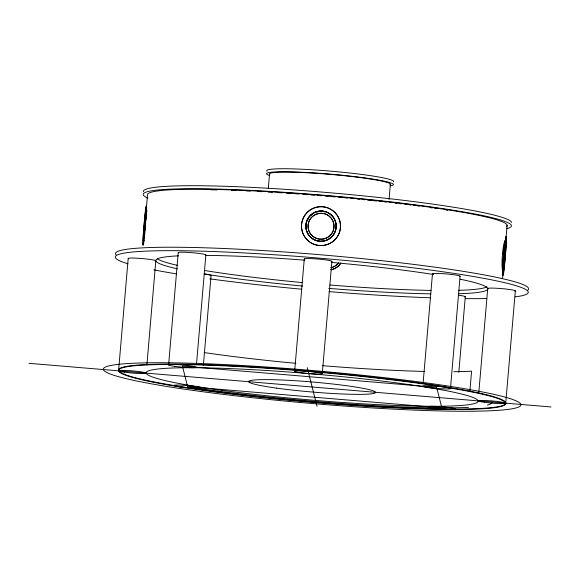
<?xml version="1.0" encoding="UTF-8"?>
<svg xmlns="http://www.w3.org/2000/svg" width="580" height="580" viewBox="0 0 580 580"><rect width="100%" height="100%" fill="white"/><g stroke="black" fill="none" stroke-linecap="round" stroke-linejoin="round"><path stroke-width="0.87" d="M146.421 213.752L143.63 240.707M504.875 245.405L504.941 243.136M504.774 247.254L503.114 266.321M146.102 211.062L144.427 238.206M503.382 251.807L503.157 254.663M505.716 241.635L507.101 225.294M118.559 370.816L128.195 258.492M146.878 365.037L155.817 260.797M168.613 364.95L178.241 252.626M196.468 364.566L205.864 254.932M203.362 365.327L211.069 275.471M268.293 188.514L269.533 174.072M294.647 371.323L304.282 258.992M322.277 373.629L331.905 261.305M389.071 199.52L390.391 184.179M423.074 383.503L432.47 273.869M450.464 388.506L460.092 276.181M458.824 372.2L465.298 296.714M469.858 391.464L471.591 371.185A180.46 14.159 4.9 0 1 453.821 371.708M478.71 393.682L487.722 288.543M505.716 403.18L515.345 290.848M146.088 211.272L147.508 194.938A180.46 14.159 4.9 0 1 333.601 196.446A180.46 14.159 4.9 0 1 506.536 226.519M502.534 278.668L503.28 270.07M502.737 259.441L502.57 261.239M146.117 210.881L146.211 210.583A15.152 1.805 -85.6 0 1 146.827 211.2M504.846 242.759L502.671 268.149M29 363.334L551 406.964M187.623 386.642L441.851 407.892L436.653 387.353L182.424 366.103L187.623 386.642A180.46 14.159 4.9 0 0 468.495 407.334M307.255 367.705L317.028 406.29M491.905 402.02A180.46 14.159 4.9 0 1 487.287 405.13M424.342 371.439A180.46 14.159 4.9 0 1 322.516 365.668M295.865 363.326A180.46 14.159 4.9 0 1 204.174 352.56M128.543 258.745A13.862 1.087 4.9 0 1 142.426 258.586A13.862 1.087 4.9 0 1 155.251 261.08M460.194 279.226A166.59 13.072 4.9 0 1 458.874 293.748M430.708 293.85A166.59 13.072 4.9 0 1 328.773 288.376M302.644 286.07A166.59 13.072 4.9 0 1 204.16 273.905M177.407 268.844A166.59 13.072 4.9 0 1 178.451 255.838M205.523 255.403A166.59 13.072 4.9 0 1 304.841 260.181M331.252 262.377A166.59 13.072 4.9 0 1 433.361 274.463M204.581 274.014A13.862 1.087 4.9 0 1 210.199 275.797M458.809 295.256A13.862 1.087 4.9 0 1 464.841 296.982M488.077 288.796A13.862 1.087 4.9 0 1 501.954 288.637A13.862 1.087 4.9 0 1 514.779 291.131M433.079 274.224A13.862 1.087 4.9 0 1 445.998 273.912A13.862 1.087 4.9 0 1 459.643 276.442M304.63 259.245A13.862 1.087 4.9 0 1 318.514 259.093A13.862 1.087 4.9 0 1 331.339 261.587M178.524 252.844A13.862 1.087 4.9 0 1 191.77 252.662A13.862 1.087 4.9 0 1 205.69 255.113M505.905 243.107A19.495 0.529 -85.2 0 1 503.012 274.521A19.495 0.529 -85.2 0 1 504.259 251.742A19.495 0.529 -85.2 0 1 506.057 240.345M504.078 259.013A15.152 0.515 -80.1 0 1 503.846 260.246M504.868 248.878A15.152 0.515 -80.1 0 1 506.623 240.968M503.164 270.73A15.152 1.805 -85.6 0 1 502.447 254.374A15.152 1.805 -85.6 0 1 505.702 241.033M144.028 240.446A19.495 0.529 -85.2 0 1 143.376 239.685A19.495 0.529 -85.2 0 1 145.493 213.723A19.495 0.529 -85.2 0 1 146.573 209.162M144.108 238.112A15.167 0.413 -85.2 0 1 143.811 235.03A15.167 0.413 -85.2 0 1 145.573 214.477A15.167 0.413 -85.2 0 1 146.117 214.723M145.885 218.421A15.167 0.413 -85.2 0 1 145.457 224.105M145.225 226.867A15.167 0.413 -85.2 0 1 144.986 229.586M144.732 232.326A15.167 0.413 -85.2 0 1 144.471 234.907M144.014 240.773A15.152 1.805 -85.6 0 1 143.666 240.301M143.912 237.517A19.495 0.529 -85.2 0 1 142.897 240.54A19.495 0.529 -85.2 0 1 145.174 212.671A19.495 0.529 -85.2 0 1 146.029 211.562M145.725 216.325A19.495 0.529 -85.2 0 1 144.246 234.197M322.299 211.076A15.152 15.145 72.7 0 1 336.125 227.476A15.152 15.145 72.7 0 1 319.711 241.273A15.152 15 -52 0 1 305.993 225.025A15.152 15 -52 0 1 322.291 211.12M127.955 263.791A207.277 16.262 4.9 0 1 322.407 258.404A207.277 16.262 4.9 0 1 515.141 296.873M486.859 298.54A207.277 16.262 4.9 0 1 465.334 298.635M430.701 297.815A207.277 16.262 4.9 0 1 329.056 291.602M301.738 289.21A207.277 16.262 4.9 0 1 209.887 278.857M176.494 273.89A207.277 16.262 4.9 0 1 153.997 269.896M116.072 254.852A207.277 16.262 4.9 0 1 322.9 254.975A207.277 16.262 4.9 0 1 527.93 290.072M486.91 286.81A166.59 13.072 4.9 0 1 458.374 290.326M430.998 290.406A166.59 13.072 4.9 0 1 329.976 285.005M302.042 282.547A166.59 13.072 4.9 0 1 204.457 270.461M177.705 265.401A166.59 13.072 4.9 0 1 157.347 258.818M143.477 191.712A184.795 14.5 4.9 0 1 323.799 192.234A184.795 14.5 4.9 0 1 511.647 222.488M147.9 198.099A184.795 14.5 4.9 0 1 327.287 195.561A184.795 14.5 4.9 0 1 506.717 228.672M269.773 174.435A60.661 4.756 4.9 0 1 330.883 174.428A60.661 4.756 4.9 0 1 389.949 184.817M269.316 175.435A63.691 4.995 4.9 0 1 330.738 174.181A63.691 4.995 4.9 0 1 390.123 185.846M267.141 171.296A63.691 4.995 4.9 0 1 328.918 170.991A63.691 4.995 4.9 0 1 393.53 181.859M338.401 263.219A12.999 12.956 -14.2 0 1 331.086 267.706M340.243 264.262A15.167 15.116 -14.2 0 1 331.216 269.794M338.539 262.936A12.999 12.956 -14.2 0 1 330.803 267.677M146.646 211.243A15.167 0.413 -85.2 0 1 146.878 210.808M144.275 238.518A15.167 0.413 -85.2 0 1 146.472 212.425M307.494 219.661A15.167 15.116 -14.2 0 1 308.241 218.334M311.293 214.832A15.167 15.116 -14.2 0 1 312.548 213.882M505.057 243.701A15.167 0.413 -85.2 0 1 504.941 245.855M504.571 251.234A15.167 0.413 -85.2 0 1 504.346 254.098M503.998 258.209A15.167 0.413 -85.2 0 1 503.752 260.957M503.36 264.908A15.167 0.413 -85.2 0 1 503.23 266.082M502.512 270.708A15.167 0.413 -85.2 0 1 503.382 255.802A15.167 0.413 -85.2 0 1 505.021 240.606M210.794 189.812A176.124 13.818 4.9 0 1 217.021 189.928M231.471 190.327A176.124 13.818 4.9 0 1 235.966 190.487M245.949 190.893A176.124 13.818 4.9 0 1 250.379 191.095M257.6 191.444A176.124 13.818 4.9 0 1 261.993 191.675M268.054 192.009A176.124 13.818 4.9 0 1 272.433 192.263M277.697 192.582A176.124 13.818 4.9 0 1 282.061 192.857M286.462 193.147A176.124 13.818 4.9 0 1 290.885 193.444M295.263 193.749A176.124 13.818 4.9 0 1 298.751 193.995M303.123 194.314A176.124 13.818 4.9 0 1 306.632 194.583M310.974 194.916A176.124 13.818 4.9 0 1 314.404 195.185M317.833 195.46A176.124 13.818 4.9 0 1 321.269 195.736M325.561 196.098A176.124 13.818 4.9 0 1 328.186 196.323M331.695 196.62A176.124 13.818 4.9 0 1 335.204 196.932M338.713 197.243A176.124 13.818 4.9 0 1 341.33 197.483M344.825 197.809A176.124 13.818 4.9 0 1 347.442 198.048M350.929 198.382A176.124 13.818 4.9 0 1 353.532 198.636M356.997 198.976A176.124 13.818 4.9 0 1 359.673 199.237M363.225 199.6A176.124 13.818 4.9 0 1 365.001 199.781M367.655 200.056A176.124 13.818 4.9 0 1 371.178 200.426M373.832 200.702A176.124 13.818 4.9 0 1 376.522 200.992M379.204 201.289A176.124 13.818 4.9 0 1 381.879 201.579M384.533 201.876A176.124 13.818 4.9 0 1 386.295 202.079M389.818 202.478A176.124 13.818 4.9 0 1 391.601 202.688M395.154 203.101A176.124 13.818 4.9 0 1 396.916 203.312M399.54 203.631A176.124 13.818 4.9 0 1 401.287 203.841M404.738 204.262A176.124 13.818 4.9 0 1 406.486 204.479M409.088 204.812A176.124 13.818 4.9 0 1 410.814 205.03M413.38 205.363A176.124 13.818 4.9 0 1 415.084 205.581M417.607 205.914A176.124 13.818 4.9 0 1 419.275 206.139M430.563 207.698A176.124 13.818 4.9 0 1 432.26 207.937M434.768 208.307A176.124 13.818 4.9 0 1 436.537 208.568M445.984 210.011A176.124 13.818 4.9 0 1 447.629 210.272M307.762 219.668A15.152 14.993 -52.5 0 1 308.502 218.399M311.409 215.071A15.152 14.993 -52.5 0 1 312.591 214.165M317.238 211.975A15.152 14.993 -52.5 0 1 318.674 211.656M323.132 211.548A15.152 14.993 -52.5 0 1 324.597 211.809M340.873 262.936A15.152 14.993 -52.5 0 1 330.694 269.685M203.913 390.463A194.322 15.247 4.9 0 0 505.289 404.514A194.322 15.247 4.9 0 0 227.215 366.009A194.322 15.247 4.9 0 0 203.913 390.463M300.955 372.751A13.862 1.087 4.9 0 0 322.262 373.709A13.862 1.087 4.9 0 0 302.173 370.968A13.862 1.087 4.9 0 0 300.955 372.751M429.142 387.628A13.862 1.087 4.9 0 0 450.45 388.586A13.862 1.087 4.9 0 0 430.367 385.845A13.862 1.087 4.9 0 0 429.142 387.628M484.401 402.302A13.862 1.087 4.9 0 0 505.702 403.252A13.862 1.087 4.9 0 0 485.62 400.512A13.862 1.087 4.9 0 0 484.401 402.302M434.348 408.168A13.862 1.087 4.9 0 0 455.648 409.117A13.862 1.087 4.9 0 0 435.565 406.384A13.862 1.087 4.9 0 0 434.348 408.168M180.119 386.918A13.862 1.087 4.9 0 0 201.427 387.875A13.862 1.087 4.9 0 0 181.337 385.135A13.862 1.087 4.9 0 0 180.119 386.918M124.497 372.2A13.862 1.087 4.9 0 0 146.138 373.237A13.862 1.087 4.9 0 0 126.484 370.482A13.862 1.087 4.9 0 0 124.497 372.2M174.921 366.386A13.862 1.087 4.9 0 0 196.221 367.336A13.862 1.087 4.9 0 0 176.139 364.595A13.862 1.087 4.9 0 0 174.921 366.386M203.95 390.036A194.322 15.247 4.9 0 0 505.325 404.086A194.322 15.247 4.9 0 0 227.251 365.581A194.322 15.247 4.9 0 0 203.95 390.036M221.93 390.325A166.59 13.072 4.9 0 0 477.913 401.788A166.59 13.072 4.9 0 0 236.575 368.88A166.59 13.072 4.9 0 0 221.93 390.325M276.667 388.136A63.691 4.995 4.9 0 0 375.449 392.74A63.691 4.995 4.9 0 0 284.301 380.117A63.691 4.995 4.9 0 0 276.667 388.136M193.618 390.485A209.561 16.443 4.9 0 0 520.267 406.051A209.561 16.443 4.9 0 0 222.531 364.457A209.561 16.443 4.9 0 0 193.618 390.485M504.071 264.284A15.167 0.413 -85.2 0 0 505.738 240.635A15.167 0.413 -85.2 0 0 503.534 262.167A15.167 0.413 -85.2 0 0 504.071 264.284M504.397 266.771A19.495 0.529 -85.2 0 0 506.543 236.364A19.495 0.529 -85.2 0 0 503.708 264.06A19.495 0.529 -85.2 0 0 504.397 266.771M504.506 264.32A15.167 0.413 -85.2 0 0 506.173 240.671A15.167 0.413 -85.2 0 0 503.969 262.204A15.167 0.413 -85.2 0 0 504.506 264.32M144.108 234.197A15.167 0.413 -85.2 0 0 145.776 210.547A15.167 0.413 -85.2 0 0 143.572 232.087A15.167 0.413 -85.2 0 0 144.108 234.197M314.686 244.542A19.495 19.43 -14.2 0 0 340.134 222.379A19.495 19.43 -14.2 0 0 308.197 211.519A19.495 19.43 -14.2 0 0 314.679 244.513A19.495 19.43 -14.2 0 0 340.126 222.343A19.495 19.43 -14.2 0 0 308.19 211.49A19.495 19.43 -14.2 0 0 314.686 244.542M316.093 240.461A15.167 15.116 -14.2 0 0 335.885 223.22A15.167 15.116 -14.2 0 0 311.032 214.738A15.167 15.116 -14.2 0 0 316.086 240.424A15.167 15.116 -14.2 0 0 335.878 223.184A15.167 15.116 -14.2 0 0 311.039 214.774A15.167 15.116 -14.2 0 0 316.093 240.461M317.079 238.634A12.999 12.956 -14.2 0 0 333.739 223.518A12.999 12.956 -14.2 0 0 312.301 216.717A12.999 12.956 -14.2 0 0 317.079 238.634M316.81 238.467A12.999 12.956 -14.2 0 0 333.775 223.692A12.999 12.956 -14.2 0 0 312.482 216.449A12.999 12.956 -14.2 0 0 316.81 238.467"/></g></svg>
